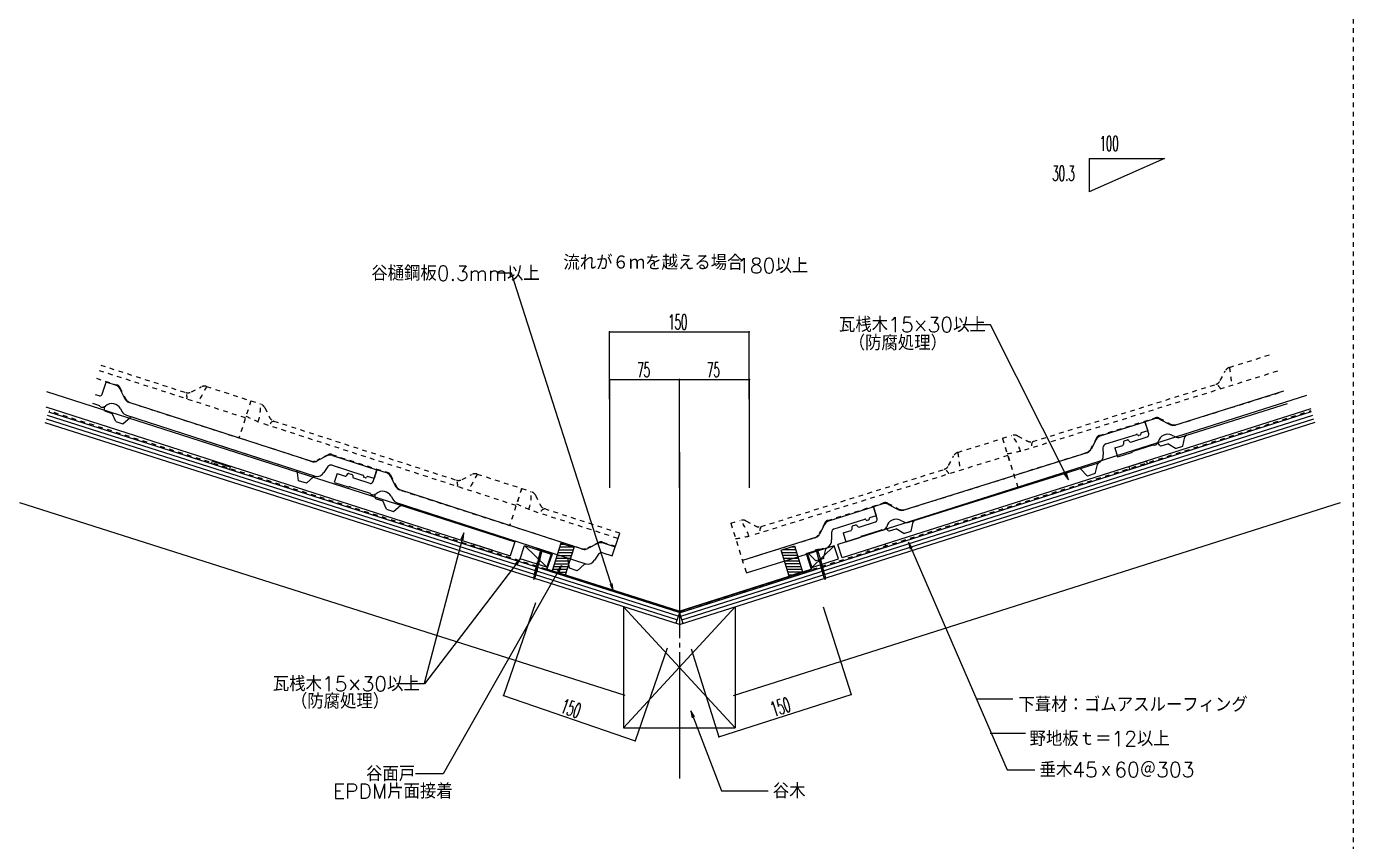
# Model space of a CAD drawing. Extents: x -1727 to 4652, y -2364 to 3340.
# Drawn here: x 1544 to 2970, y -914 to -38 of the extents above; entities that cross this region are included whole.
import ezdxf

# ---------------------------------------------------------------- set-up
doc = ezdxf.new("R2010")
doc.units = 0
doc.header["$LTSCALE"] = 5
doc.linetypes.add('DASHDOT', pattern=[43, 40, -1, 1, -1])
doc.linetypes.add('DOT', pattern=[2, 1, -1])
for name, color, linetype in [('0-1', 7, 'CONTINUOUS'), ('0-2', 7, 'CONTINUOUS'), ('0-3', 7, 'CONTINUOUS'), ('0-4', 7, 'CONTINUOUS'), ('0-A', 7, 'CONTINUOUS')]:
    doc.layers.add(name, color=color, linetype=linetype)
doc.styles.get("Standard").update_dxf_attribs({"font": 'txt.shx', "bigfont": 'extfont.shx'})

# ---------------------------------------------------------------- blocks, each defined once
blk = doc.blocks.new('H3')
at = {"layer": '0-1', "color": 7, "linetype": 'CONTINUOUS'}
for p, q in [((2365.3588, -596.8763), (2369.5599, -596.8763)), ((2355.7075, -602.8763), (2371.3888, -602.8763)), ((2356.1017, -599.8763), (2370.4744, -599.8763)), ((2356.6219, -605.8763), (2372.3032, -605.8763)), ((2357.5363, -608.8763), (2373.2177, -608.8763)), ((2358.4508, -611.8763), (2374.1321, -611.8763)), ((2359.3652, -614.8763), (2375.0466, -614.8763)), ((2360.2796, -617.8763), (2375.961, -617.8763)), ((2361.1941, -620.8763), (2376.8754, -620.8763)), ((2362.1085, -623.8763), (2377.7899, -623.8763)), ((2363.023, -626.8763), (2367.9478, -626.8763))]:
    blk.add_line(p, q, dxfattribs=at)
blk = doc.blocks.new('H4')
at = {"layer": '0-1', "color": 7, "linetype": 'CONTINUOUS'}
for p, q in [((2116.5522, -597.0234), (2130.8252, -597.0234)), ((2117.4666, -594.0234), (2121.3939, -594.0234)), ((2111.98, -612.0234), (2127.6613, -612.0234)), ((2112.8944, -609.0234), (2128.5758, -609.0234)), ((2113.8089, -606.0234), (2129.4902, -606.0234)), ((2114.7233, -603.0234), (2130.4047, -603.0234)), ((2115.6377, -600.0234), (2131.3191, -600.0234)), ((2109.2367, -621.0234), (2124.918, -621.0234)), ((2110.1511, -618.0234), (2125.8325, -618.0234)), ((2111.0655, -615.0234), (2126.7469, -615.0234)), ((2113.247, -624.0234), (2124.0036, -624.0234))]:
    blk.add_line(p, q, dxfattribs=at)

msp = doc.modelspace()

# ---------------------------------------------------------------- linework, layer by layer
at = {"layer": '0-1', "color": 3, "linetype": 'CONTINUOUS'}
for p, q in [((1565.0838, -429.8448), (2068.3939, -591.4071)), ((2919.4909, -434.0499), (2415.8341, -594.3066)), ((1564.3507, -446.4174), (2063.4791, -606.6332)), ((2924.039, -448.3437), (2420.3828, -608.6003)), ((2068.4189, -591.3291), (2063.5041, -606.5555)), ((2420.3783, -608.5859), (2415.8295, -594.2923))]:
    msp.add_line(p, q, dxfattribs=at)
at = {"layer": '0-1', "color": 7, "linetype": 'DOT'}
for p, q in [((2245.1117, -666.3504), (1567.7861, -450.8406)), ((2245.7042, -666.4215), (2924.6747, -450.3475))]:
    msp.add_line(p, q, dxfattribs=at)
at = {"layer": '0-1', "color": 4, "linetype": 'DASHDOT'}
msp.add_line((2245.6094, -495.2126), (2245.6094, -845.7627), dxfattribs=at)
at = {"layer": '0-1', "color": 7, "linetype": 'CONTINUOUS'}
for p, q in [((2078.929, -595.4783), (2102.9675, -618.8695)), ((2411.78, -595.6228), (2387.7415, -619.014))]:
    msp.add_line(p, q, dxfattribs=at)
at = {"layer": '0-1', "color": 4, "linetype": 'CONTINUOUS'}
for p, q in [((2117.8137, -592.8846), (2108.7409, -622.6499)), ((2117.8137, -592.8846), (2132.1091, -597.4318)), ((2123.0891, -627.0234), (2132.1091, -597.4318)), ((2354.9107, -600.2623), (2369.1822, -595.6372)), ((2369.1822, -595.6372), (2377.7899, -623.8763)), ((2092.8922, -613.303), (2092.9352, -613.1416)), ((2094.5712, -613.7499), (2092.8922, -613.303)), ((2092.8922, -613.303), (2092.9571, -613.8389)), ((2092.9352, -613.1416), (2094.6142, -613.5885)), ((2093.0641, -612.6572), (2093.1071, -612.4958)), ((2094.7431, -613.1042), (2093.0641, -612.6572)), ((2093.0641, -612.6572), (2093.129, -613.1931)), ((2093.1071, -612.4958), (2094.7861, -612.9427)), ((2093.236, -612.0115), (2093.279, -611.85)), ((2094.915, -612.4584), (2093.236, -612.0115)), ((2093.236, -612.0115), (2093.3008, -612.5474)), ((2093.279, -611.85), (2094.958, -612.297)), ((2093.4079, -611.3657), (2095.0869, -611.8126)), ((2093.4079, -611.3657), (2093.4727, -611.9016)), ((2093.5369, -610.8814), (2093.5798, -610.7199)), ((2095.2158, -611.3283), (2093.5369, -610.8814)), ((2093.5369, -610.8814), (2093.6017, -611.4173)), ((2093.5798, -610.7199), (2095.2588, -611.1669)), ((2093.7087, -610.2356), (2093.7517, -610.0742)), ((2095.3877, -610.6825), (2093.7087, -610.2356)), ((2093.7087, -610.2356), (2093.7736, -610.7715)), ((2093.8809, -610.1086), (2096.4779, -600.352)), ((2094.4205, -613.5369), (2094.7431, -613.1042)), ((2094.5924, -612.8911), (2094.915, -612.4584)), ((2094.7861, -612.9427), (2094.7431, -613.1042)), ((2094.7643, -612.2454), (2095.0869, -611.8126)), ((2094.8932, -611.7611), (2095.2158, -611.3283)), ((2094.958, -612.297), (2094.915, -612.4584)), ((2095.0651, -611.1153), (2095.3877, -610.6825)), ((2095.1216, -599.7203), (2095.2247, -599.3328)), ((2099.5124, -600.889), (2095.1216, -599.7203)), ((2095.2588, -611.1669), (2095.2158, -611.3283)), ((2095.2247, -599.3328), (2099.6155, -600.5016)), ((2095.4307, -610.5211), (2095.3877, -610.6825)), ((2095.4307, -610.5211), (2098.0278, -600.7646)), ((2096.4779, -600.352), (2096.0898, -599.978)), ((2096.4779, -600.352), (2098.0278, -600.7646)), ((2098.0278, -600.7646), (2098.5505, -600.633)), ((2099.6155, -600.5016), (2099.5124, -600.889)), ((2363.4416, -628.2498), (2354.9107, -600.2623)), ((2395.6113, -599.3328), (2391.2205, -600.5016)), ((2391.2205, -600.5016), (2391.3237, -600.889)), ((2391.3237, -600.889), (2395.7144, -599.7203)), ((2392.8082, -600.7646), (2392.2855, -600.633)), ((2394.3581, -600.352), (2392.8082, -600.7646)), ((2395.4053, -610.5211), (2392.8082, -600.7646)), ((2394.3581, -600.352), (2394.7462, -599.978)), ((2396.9551, -610.1086), (2394.3581, -600.352)), ((2395.4053, -610.5211), (2395.4483, -610.6825)), ((2395.4483, -610.6825), (2397.1273, -610.2356)), ((2395.7709, -611.1153), (2395.4483, -610.6825)), ((2397.2562, -610.7199), (2395.5772, -611.1669)), ((2395.5772, -611.1669), (2395.6202, -611.3283)), ((2395.7144, -599.7203), (2395.6113, -599.3328)), ((2395.6202, -611.3283), (2397.2992, -610.8814)), ((2395.9428, -611.7611), (2395.6202, -611.3283)), ((2397.4281, -611.3657), (2395.7491, -611.8126)), ((2396.0717, -612.2454), (2395.7491, -611.8126)), ((2397.557, -611.85), (2395.878, -612.297)), ((2395.878, -612.297), (2395.921, -612.4584)), ((2395.921, -612.4584), (2397.6, -612.0115)), ((2396.2436, -612.8911), (2395.921, -612.4584)), ((2397.7289, -612.4958), (2396.0499, -612.9427)), ((2396.0499, -612.9427), (2396.0929, -613.1042)), ((2396.0929, -613.1042), (2397.7719, -612.6572)), ((2396.4155, -613.5369), (2396.0929, -613.1042)), ((2397.9008, -613.1416), (2396.2218, -613.5885)), ((2396.2648, -613.7499), (2397.9438, -613.303)), ((2397.1273, -610.2356), (2397.0625, -610.7715)), ((2397.1273, -610.2356), (2397.0843, -610.0742)), ((2397.2992, -610.8814), (2397.2344, -611.4173)), ((2397.2992, -610.8814), (2397.2562, -610.7199)), ((2397.4281, -611.3657), (2397.3633, -611.9016)), ((2397.6, -612.0115), (2397.5352, -612.5474)), ((2397.6, -612.0115), (2397.557, -611.85)), ((2397.7719, -612.6572), (2397.7071, -613.1931)), ((2397.7719, -612.6572), (2397.7289, -612.4958)), ((2397.9438, -613.303), (2397.879, -613.8389)), ((2397.9438, -613.303), (2397.9008, -613.1416)), ((2089.1213, -627.3398), (2088.784, -628.6066)), ((2089.1213, -627.3398), (2090.8648, -627.8039)), ((2089.2825, -626.864), (2089.3254, -626.7026)), ((2090.9614, -627.311), (2089.2825, -626.864)), ((2089.2825, -626.864), (2089.3473, -627.3999)), ((2089.3254, -626.7026), (2091.0044, -627.1495)), ((2089.4544, -626.2183), (2089.4973, -626.0568)), ((2091.1333, -626.6652), (2089.4544, -626.2183)), ((2089.4544, -626.2183), (2089.5192, -626.7542)), ((2089.4973, -626.0568), (2091.1763, -626.5037)), ((2089.6263, -625.5725), (2089.6692, -625.4111)), ((2091.3052, -626.0194), (2089.6263, -625.5725)), ((2089.6263, -625.5725), (2089.6911, -626.1084)), ((2089.6692, -625.4111), (2091.3482, -625.858)), ((2089.7981, -624.9267), (2089.8411, -624.7653)), ((2091.4771, -625.3737), (2089.7981, -624.9267)), ((2089.7981, -624.9267), (2089.863, -625.4626)), ((2089.8411, -624.7653), (2091.5201, -625.2122)), ((2089.97, -624.281), (2090.013, -624.1195)), ((2091.649, -624.7279), (2089.97, -624.281)), ((2089.97, -624.281), (2090.0348, -624.8169)), ((2090.013, -624.1195), (2091.692, -624.5665)), ((2090.1419, -623.6352), (2090.1849, -623.4738)), ((2091.8209, -624.0821), (2090.1419, -623.6352)), ((2090.1419, -623.6352), (2090.2067, -624.1711)), ((2090.1849, -623.4738), (2091.8639, -623.9207)), ((2090.3138, -622.9894), (2090.3568, -622.828)), ((2090.3138, -622.9894), (2090.3786, -623.5253)), ((2091.9928, -623.4364), (2090.3138, -622.9894)), ((2090.3568, -622.828), (2092.0358, -623.2749)), ((2090.4857, -622.3437), (2090.5287, -622.1822)), ((2090.4857, -622.3437), (2090.5505, -622.8796)), ((2092.1647, -622.7906), (2090.4857, -622.3437)), ((2090.5287, -622.1822), (2092.2077, -622.6292)), ((2090.6388, -627.7437), (2090.9614, -627.311)), ((2090.6576, -621.6979), (2090.7006, -621.5365)), ((2090.6576, -621.6979), (2090.7224, -622.2338)), ((2092.3366, -622.1448), (2090.6576, -621.6979)), ((2090.7006, -621.5365), (2092.3796, -621.9834)), ((2090.8107, -627.0979), (2091.1333, -626.6652)), ((2090.8295, -621.0522), (2090.8725, -620.8907)), ((2092.5085, -621.4991), (2090.8295, -621.0522)), ((2090.8295, -621.0522), (2090.8943, -621.588)), ((2090.8725, -620.8907), (2092.5515, -621.3376)), ((2091.0044, -627.1495), (2090.9614, -627.311)), ((2090.9826, -626.4522), (2091.3052, -626.0194)), ((2091.0014, -620.4064), (2091.0444, -620.245)), ((2092.6804, -620.8533), (2091.0014, -620.4064)), ((2091.0014, -620.4064), (2091.0662, -620.9423)), ((2091.0444, -620.245), (2092.7234, -620.6919)), ((2091.1763, -626.5037), (2091.1333, -626.6652)), ((2091.1545, -625.8064), (2091.4771, -625.3737)), ((2091.1733, -619.7606), (2091.2163, -619.5992)), ((2092.8523, -620.2076), (2091.1733, -619.7606)), ((2091.1733, -619.7606), (2091.2381, -620.2965)), ((2091.2163, -619.5992), (2092.8953, -620.0461)), ((2091.3482, -625.858), (2091.3052, -626.0194)), ((2091.3264, -625.1607), (2091.649, -624.7279)), ((2091.3452, -619.1149), (2091.3882, -618.9534)), ((2093.0242, -619.5618), (2091.3452, -619.1149)), ((2091.3452, -619.1149), (2091.41, -619.6508)), ((2091.3882, -618.9534), (2093.0672, -619.4003)), ((2091.5201, -625.2122), (2091.4771, -625.3737)), ((2091.4983, -624.5149), (2091.8209, -624.0821)), ((2091.5171, -618.4691), (2091.5601, -618.3077)), ((2093.1961, -618.916), (2091.5171, -618.4691)), ((2091.5171, -618.4691), (2091.5819, -619.005)), ((2091.5601, -618.3077), (2093.2391, -618.7546)), ((2091.692, -624.5665), (2091.649, -624.7279)), ((2091.6702, -623.8691), (2091.9928, -623.4364)), ((2091.689, -617.8233), (2091.732, -617.6619)), ((2093.368, -618.2703), (2091.689, -617.8233)), ((2091.689, -617.8233), (2091.7538, -618.3592)), ((2091.732, -617.6619), (2093.4109, -618.1088)), ((2091.8639, -623.9207), (2091.8209, -624.0821)), ((2091.8421, -623.2234), (2092.1647, -622.7906)), ((2091.8609, -617.1776), (2091.9039, -617.0161)), ((2091.8609, -617.1776), (2091.9257, -617.7135)), ((2093.5399, -617.6245), (2091.8609, -617.1776)), ((2091.9039, -617.0161), (2093.5828, -617.4631)), ((2092.0358, -623.2749), (2091.9928, -623.4364)), ((2092.014, -622.5776), (2092.3366, -622.1448)), ((2092.0328, -616.5318), (2092.0757, -616.3704)), ((2093.7118, -616.9787), (2092.0328, -616.5318)), ((2092.0328, -616.5318), (2092.0976, -617.0677)), ((2092.0757, -616.3704), (2093.7547, -616.8173)), ((2092.2077, -622.6292), (2092.1647, -622.7906)), ((2092.1858, -621.9318), (2092.5085, -621.4991)), ((2092.2047, -615.886), (2092.2476, -615.7246)), ((2092.2047, -615.886), (2092.2695, -616.4219)), ((2093.8837, -616.333), (2092.2047, -615.886)), ((2092.2476, -615.7246), (2093.9266, -616.1715)), ((2092.3796, -621.9834), (2092.3366, -622.1448)), ((2092.3577, -621.2861), (2092.6804, -620.8533)), ((2092.3766, -615.2403), (2092.4195, -615.0788)), ((2094.0555, -615.6872), (2092.3766, -615.2403)), ((2092.3766, -615.2403), (2092.4414, -615.7762)), ((2092.4195, -615.0788), (2094.0985, -615.5258)), ((2092.5515, -621.3376), (2092.5085, -621.4991)), ((2092.5296, -620.6403), (2092.8523, -620.2076)), ((2092.5485, -614.5945), (2092.5914, -614.4331)), ((2094.2274, -615.0414), (2092.5485, -614.5945)), ((2092.5485, -614.5945), (2092.6133, -615.1304)), ((2092.5914, -614.4331), (2094.2704, -614.88)), ((2092.7234, -620.6919), (2092.6804, -620.8533)), ((2092.7015, -619.9945), (2093.0242, -619.5618)), ((2092.7204, -613.9488), (2092.7633, -613.7873)), ((2094.3993, -614.3957), (2092.7204, -613.9488)), ((2092.7204, -613.9488), (2092.7852, -614.4846)), ((2092.7633, -613.7873), (2094.4423, -614.2342)), ((2092.8953, -620.0461), (2092.8523, -620.2076)), ((2092.8734, -619.3488), (2093.1961, -618.916)), ((2093.0672, -619.4003), (2093.0242, -619.5618)), ((2093.0453, -618.703), (2093.368, -618.2703)), ((2093.2391, -618.7546), (2093.1961, -618.916)), ((2093.2172, -618.0573), (2093.5399, -617.6245)), ((2093.4109, -618.1088), (2093.368, -618.2703)), ((2093.3891, -617.4115), (2093.7118, -616.9787)), ((2093.5828, -617.4631), (2093.5399, -617.6245)), ((2093.561, -616.7657), (2093.8837, -616.333)), ((2093.7547, -616.8173), (2093.7118, -616.9787)), ((2093.7329, -616.12), (2094.0555, -615.6872)), ((2093.9266, -616.1715), (2093.8837, -616.333)), ((2093.9048, -615.4742), (2094.2274, -615.0414)), ((2094.0985, -615.5258), (2094.0555, -615.6872)), ((2094.0767, -614.8284), (2094.3993, -614.3957)), ((2094.2704, -614.88), (2094.2274, -615.0414)), ((2094.2486, -614.1827), (2094.5712, -613.7499)), ((2094.4423, -614.2342), (2094.3993, -614.3957)), ((2094.6142, -613.5885), (2094.5712, -613.7499)), ((2108.7409, -622.6499), (2123.0891, -627.0234)), ((2377.7899, -623.8763), (2363.4416, -628.2498)), ((2396.2218, -613.5885), (2396.2648, -613.7499)), ((2396.5874, -614.1827), (2396.2648, -613.7499)), ((2398.0727, -613.7873), (2396.3937, -614.2342)), ((2396.3937, -614.2342), (2396.4367, -614.3957)), ((2396.4367, -614.3957), (2398.1157, -613.9488)), ((2396.7593, -614.8284), (2396.4367, -614.3957)), ((2398.2446, -614.4331), (2396.5656, -614.88)), ((2396.5656, -614.88), (2396.6086, -615.0414)), ((2396.6086, -615.0414), (2398.2876, -614.5945)), ((2396.9312, -615.4742), (2396.6086, -615.0414)), ((2398.4165, -615.0788), (2396.7375, -615.5258)), ((2396.7375, -615.5258), (2396.7805, -615.6872)), ((2396.7805, -615.6872), (2398.4594, -615.2403)), ((2397.1031, -616.12), (2396.7805, -615.6872)), ((2398.5884, -615.7246), (2396.9094, -616.1715)), ((2396.9094, -616.1715), (2396.9524, -616.333)), ((2396.9524, -616.333), (2398.6313, -615.886)), ((2397.275, -616.7657), (2396.9524, -616.333)), ((2398.7603, -616.3704), (2397.0813, -616.8173)), ((2397.0813, -616.8173), (2397.1243, -616.9787)), ((2397.1243, -616.9787), (2398.8032, -616.5318)), ((2397.4469, -617.4115), (2397.1243, -616.9787)), ((2398.9322, -617.0161), (2397.2532, -617.4631)), ((2397.2532, -617.4631), (2397.2961, -617.6245)), ((2397.2961, -617.6245), (2398.9751, -617.1776)), ((2397.6188, -618.0573), (2397.2961, -617.6245)), ((2399.1041, -617.6619), (2397.4251, -618.1088)), ((2397.4251, -618.1088), (2397.468, -618.2703)), ((2397.468, -618.2703), (2399.147, -617.8233)), ((2397.7907, -618.703), (2397.468, -618.2703)), ((2399.2759, -618.3077), (2397.597, -618.7546)), ((2397.597, -618.7546), (2397.6399, -618.916)), ((2397.6399, -618.916), (2399.3189, -618.4691)), ((2397.9626, -619.3488), (2397.6399, -618.916)), ((2399.4478, -618.9534), (2397.7689, -619.4003)), ((2397.7689, -619.4003), (2397.8118, -619.5618)), ((2397.8118, -619.5618), (2399.4908, -619.1149)), ((2398.1345, -619.9945), (2397.8118, -619.5618)), ((2399.6197, -619.5992), (2397.9408, -620.0461)), ((2397.9408, -620.0461), (2397.9837, -620.2076)), ((2397.9837, -620.2076), (2399.6627, -619.7606)), ((2398.3064, -620.6403), (2397.9837, -620.2076)), ((2398.1157, -613.9488), (2398.0508, -614.4846)), ((2398.1157, -613.9488), (2398.0727, -613.7873)), ((2399.7916, -620.245), (2398.1126, -620.6919)), ((2398.1126, -620.6919), (2398.1556, -620.8533)), ((2398.1556, -620.8533), (2399.8346, -620.4064)), ((2398.4783, -621.2861), (2398.1556, -620.8533)), ((2398.2876, -614.5945), (2398.2227, -615.1304)), ((2398.2876, -614.5945), (2398.2446, -614.4331)), ((2399.9635, -620.8907), (2398.2845, -621.3376)), ((2398.2845, -621.3376), (2398.3275, -621.4991)), ((2398.3275, -621.4991), (2400.0065, -621.0522)), ((2398.6502, -621.9318), (2398.3275, -621.4991)), ((2398.4594, -615.2403), (2398.3946, -615.7762)), ((2398.4594, -615.2403), (2398.4165, -615.0788)), ((2400.1354, -621.5365), (2398.4564, -621.9834)), ((2398.4564, -621.9834), (2398.4994, -622.1448)), ((2398.4994, -622.1448), (2400.1784, -621.6979)), ((2398.8221, -622.5776), (2398.4994, -622.1448)), ((2398.6313, -615.886), (2398.5665, -616.4219)), ((2398.6313, -615.886), (2398.5884, -615.7246)), ((2400.3073, -622.1822), (2398.6283, -622.6292)), ((2398.6283, -622.6292), (2398.6713, -622.7906)), ((2398.6713, -622.7906), (2400.3503, -622.3437)), ((2398.994, -623.2234), (2398.6713, -622.7906)), ((2398.8032, -616.5318), (2398.7384, -617.0677)), ((2398.8032, -616.5318), (2398.7603, -616.3704)), ((2400.4792, -622.828), (2398.8002, -623.2749)), ((2398.8002, -623.2749), (2398.8432, -623.4364)), ((2398.8432, -623.4364), (2400.5222, -622.9894)), ((2399.1658, -623.8691), (2398.8432, -623.4364)), ((2398.9751, -617.1776), (2398.9103, -617.7135)), ((2398.9751, -617.1776), (2398.9322, -617.0161)), ((2400.6511, -623.4738), (2398.9721, -623.9207)), ((2398.9721, -623.9207), (2399.0151, -624.0821)), ((2399.0151, -624.0821), (2400.6941, -623.6352)), ((2399.3377, -624.5149), (2399.0151, -624.0821)), ((2399.147, -617.8233), (2399.0822, -618.3592)), ((2399.147, -617.8233), (2399.1041, -617.6619)), ((2400.823, -624.1195), (2399.144, -624.5665)), ((2399.144, -624.5665), (2399.187, -624.7279)), ((2399.187, -624.7279), (2400.866, -624.281)), ((2399.5096, -625.1607), (2399.187, -624.7279)), ((2399.3189, -618.4691), (2399.2541, -619.005)), ((2399.3189, -618.4691), (2399.2759, -618.3077)), ((2400.9949, -624.7653), (2399.3159, -625.2122)), ((2399.3159, -625.2122), (2399.3589, -625.3737)), ((2399.3589, -625.3737), (2401.0379, -624.9267)), ((2399.6815, -625.8064), (2399.3589, -625.3737)), ((2399.4908, -619.1149), (2399.426, -619.6508)), ((2399.4908, -619.1149), (2399.4478, -618.9534)), ((2401.1668, -625.4111), (2399.4878, -625.858)), ((2399.4878, -625.858), (2399.5308, -626.0194)), ((2399.5308, -626.0194), (2401.2098, -625.5725)), ((2399.8534, -626.4522), (2399.5308, -626.0194)), ((2399.6627, -619.7606), (2399.5979, -620.2965)), ((2399.6627, -619.7606), (2399.6197, -619.5992)), ((2401.3387, -626.0568), (2399.6597, -626.5037)), ((2399.6597, -626.5037), (2399.7027, -626.6652)), ((2399.7027, -626.6652), (2401.3817, -626.2183)), ((2400.0253, -627.0979), (2399.7027, -626.6652)), ((2399.8346, -620.4064), (2399.7698, -620.9423)), ((2399.8346, -620.4064), (2399.7916, -620.245)), ((2401.5106, -626.7026), (2399.8316, -627.1495)), ((2399.8316, -627.1495), (2399.8746, -627.311)), ((2399.8746, -627.311), (2401.5536, -626.864)), ((2400.1972, -627.7437), (2399.8746, -627.311)), ((2400.0065, -621.0522), (2399.9417, -621.588)), ((2400.0065, -621.0522), (2399.9635, -620.8907)), ((2401.7148, -627.3398), (2399.9712, -627.8039)), ((2400.1784, -621.6979), (2400.1136, -622.2338)), ((2400.1784, -621.6979), (2400.1354, -621.5365)), ((2400.3503, -622.3437), (2400.2855, -622.8796)), ((2400.3503, -622.3437), (2400.3073, -622.1822)), ((2400.5222, -622.9894), (2400.4574, -623.5253)), ((2400.5222, -622.9894), (2400.4792, -622.828)), ((2400.6941, -623.6352), (2400.6293, -624.1711)), ((2400.6941, -623.6352), (2400.6511, -623.4738)), ((2400.866, -624.281), (2400.8012, -624.8169)), ((2400.866, -624.281), (2400.823, -624.1195)), ((2401.0379, -624.9267), (2400.9731, -625.4626)), ((2401.0379, -624.9267), (2400.9949, -624.7653)), ((2401.2098, -625.5725), (2401.145, -626.1084)), ((2401.2098, -625.5725), (2401.1668, -625.4111)), ((2401.3817, -626.2183), (2401.3168, -626.7542)), ((2401.3817, -626.2183), (2401.3387, -626.0568)), ((2401.5536, -626.864), (2401.4887, -627.3999)), ((2401.5536, -626.864), (2401.5106, -626.7026)), ((2401.7148, -627.3398), (2402.052, -628.6066)), ((2088.784, -628.6066), (2088.7898, -632.0922)), ((2090.5276, -629.0707), (2088.7898, -632.0922)), ((2088.7898, -632.0922), (2089.494, -629.4466)), ((2090.8648, -627.8039), (2090.5276, -629.0707)), ((2399.9712, -627.8039), (2400.3084, -629.0707)), ((2400.3084, -629.0707), (2402.0462, -632.0922)), ((2402.0462, -632.0922), (2401.342, -629.4466)), ((2402.052, -628.6066), (2402.0462, -632.0922))]:
    msp.add_line(p, q, dxfattribs=at)
at = {"layer": '0-1', "color": 6, "linetype": 'CONTINUOUS'}
for p, q in [((2381.829, -604.2008), (2400.3878, -598.1133)), ((2382.2051, -604.3932), (2400.4813, -598.3984)), ((2400.3878, -598.1133), (2400.4813, -598.3984)), ((2091.7908, -599.4407), (2091.7021, -599.7273)), ((2108.3124, -604.8685), (2091.7021, -599.7273)), ((2108.697, -604.6735), (2091.7908, -599.4407)), ((2108.3124, -604.8685), (2102.6713, -621.2238)), ((2108.697, -604.6735), (2103.0552, -621.0307)), ((2381.829, -604.2008), (2387.1809, -621.0189)), ((2382.2051, -604.3932), (2387.5579, -621.2141)), ((2245.1117, -666.3504), (2102.6713, -621.2238)), ((2245.1117, -666.0357), (2103.0552, -621.0307)), ((2245.1117, -666.0357), (2387.1809, -621.0189)), ((2245.1117, -666.3504), (2387.5579, -621.2141))]:
    msp.add_line(p, q, dxfattribs=at)
at = {"layer": '0-1', "color": 7, "linetype": 'CONTINUOUS'}
for points in [[(1761.6234, -513.5477), (1742.5603, -507.498), (1743.4678, -504.6385), (1762.5309, -510.6882), (1761.6234, -513.5477)], [(2729.5954, -513.5477), (2748.6585, -507.498), (2747.7511, -504.6385), (2728.688, -510.6882), (2729.5954, -513.5477)], [(2042.7788, -602.772), (2023.7157, -596.7224), (2024.6231, -593.8629), (2043.6862, -599.9125), (2042.7788, -602.772)], [(2448.4401, -602.772), (2467.5032, -596.7224), (2466.5958, -593.8629), (2447.5327, -599.9125), (2448.4401, -602.772)]]:
    msp.add_lwpolyline(points, close=True, dxfattribs=at)
at = {"layer": '0-1', "color": 3, "linetype": 'CONTINUOUS'}
for points in [[(2102.9675, -618.8695), (2074.3802, -609.7719), (2078.929, -595.4783), (2107.5163, -604.5758), (2102.9675, -618.8695)], [(2387.7415, -619.014), (2416.3288, -609.9164), (2411.78, -595.6228), (2383.1927, -604.7204), (2387.7415, -619.014)]]:
    msp.add_lwpolyline(points, close=True, dxfattribs=at)
at = {"layer": '0-1', "color": 4, "linetype": 'CONTINUOUS'}
for centre, radius, start, end in [((2088.0923, -629.9111), 1.4766, 18.3345, 62.0663), ((2090.4991, -630.6011), 1.5307, 88.9325, 131.0434), ((2400.3369, -630.6011), 1.5307, 48.9566, 91.0675), ((2402.7437, -629.9111), 1.4766, 117.9337, 161.6655)]:
    msp.add_arc(centre, radius, start, end, dxfattribs=at)
at = {"layer": '0-2', "color": 2, "linetype": 'DOT'}
for p, q in [((2836.7133, -403.9408), (2882.4773, -389.6415)), ((1778.9857, -458.3305), (1621.3836, -407.3317)), ((1623.2897, -401.4412), (1714.4708, -430.9466)), ((2888.2303, -408.0537), (2615.3851, -493.3062)), ((2826.7871, -418.1853), (2832.2397, -407.6598)), ((1618.6689, -415.7207), (1640.5179, -422.7909)), ((1643.9326, -425.452), (1650.475, -438.254)), ((1720.768, -430.3958), (1731.2988, -424.9532)), ((1737.0987, -424.5014), (1784.845, -439.9517)), ((2625.1731, -483.7615), (2821.9647, -422.2724)), ((1655.611, -442.1195), (1771.9604, -479.7692)), ((1784.8438, -439.9556), (1771.9604, -479.7692)), ((1784.8438, -439.9556), (1771.9604, -479.7692)), ((1784.8438, -439.9556), (1794.9435, -443.2238)), ((2780.3706, -465.3912), (2894.9586, -429.5873)), ((1799.5837, -447.1912), (1804.3798, -456.6568)), ((2069.9426, -552.4818), (1795.7646, -463.76)), ((1809.2678, -461.6222), (2005.4277, -525.098)), ((2696.8458, -477.091), (2756.8855, -458.3311)), ((2761.21, -458.531), (2773.9452, -465.2024)), ((1849.0159, -504.7038), (1771.9604, -479.7692)), ((2544.6969, -495.3263), (2592.597, -480.3595)), ((2592.5982, -480.3635), (2605.0784, -520.3053)), ((2592.7206, -480.1825), (2602.8528, -477.0166)), ((2592.7206, -480.1825), (2609.4431, -533.702)), ((2608.9322, -477.575), (2618.3148, -482.5316)), ((2693.8757, -479.5701), (2687.584, -491.5804)), ((1867.7714, -497.8844), (1855.6981, -504.0544)), ((1871.6279, -497.5763), (1931.4748, -516.9423)), ((2598.4298, -498.7468), (2323.3688, -584.6917)), ((2534.7707, -509.5708), (2540.2233, -499.0452)), ((2682.5044, -495.9702), (2605.2007, -520.1243)), ((1934.8895, -519.6033), (1941.4319, -532.4053)), ((2011.7249, -524.5471), (2022.2557, -519.1045)), ((2028.0556, -518.6527), (2075.8019, -534.103)), ((2333.1567, -575.1469), (2529.9484, -513.6579)), ((2488.3542, -556.7766), (2605.0784, -520.3053)), ((1946.5679, -536.2708), (2062.9173, -573.9206)), ((2075.8007, -534.107), (2062.9173, -573.9206)), ((2075.8567, -534.1472), (2062.9734, -573.9608)), ((2075.8567, -534.1472), (2085.9565, -537.4154)), ((2090.5966, -541.3828), (2095.3927, -550.8484)), ((2100.2808, -555.8138), (2181.2, -581.9986)), ((2404.8294, -568.4764), (2464.8691, -549.7165)), ((2469.1936, -549.9164), (2481.9289, -556.5879)), ((2179.2939, -587.8892), (2086.7776, -557.9516)), ((2300.7042, -571.568), (2310.8364, -568.4021)), ((2316.9159, -568.9604), (2326.2985, -573.917)), ((2140.0289, -598.8953), (2062.9734, -573.9608)), ((2300.7042, -571.568), (2317.4268, -625.0875)), ((2401.8593, -570.9556), (2395.5676, -582.9659)), ((2158.7843, -592.076), (2146.711, -598.246)), ((2162.6408, -591.7679), (2176.5793, -596.2782)), ((2390.488, -587.3557), (2313.1843, -611.5098))]:
    msp.add_line(p, q, dxfattribs=at)
at = {"layer": '0-2', "color": 2, "linetype": 'CONTINUOUS'}
for p, q in [((1625.045, -432.6097), (1629.1589, -419.8965)), ((1640.4382, -423.5464), (1629.1589, -419.8965)), ((1643.6036, -426.3905), (1649.7281, -438.3059)), ((1617.4781, -433.0024), (1622.6211, -434.6667)), ((1850.2878, -505.1087), (1653.9123, -441.5632)), ((2894.9567, -429.5813), (2778.6627, -465.9183)), ((1614.392, -442.5395), (1622.0586, -445.0204)), ((1627.5164, -449.9921), (1627.4887, -445.5537)), ((1628.4301, -451.1056), (1635.4879, -453.3895)), ((1639.5069, -462.2286), (1635.4879, -453.3895)), ((1644.5357, -448.1426), (1646.215, -451.3129)), ((1650.8953, -455.3005), (1853.9129, -520.9953)), ((2784.1346, -478.8748), (2899.1317, -442.9431)), ((1639.5069, -462.2286), (1647.0781, -464.6786)), ((1647.0781, -464.6786), (1654.8718, -457.7074)), ((1850.2878, -505.1087), (1737.1438, -468.4962)), ((2697.838, -477.6212), (2745.7957, -462.6364)), ((2745.8878, -462.7109), (2748.8437, -472.171)), ((2757.2568, -458.9939), (2745.9412, -462.5295)), ((2749.9263, -475.2836), (2745.9412, -462.5295)), ((2761.4835, -459.4872), (2773.3656, -465.6762)), ((1732.8339, -481.8151), (1853.9129, -520.9953)), ((2693.4661, -481.5356), (2688.0786, -491.9071)), ((2703.8504, -486.2476), (2736.8437, -475.9386)), ((2722.7238, -484.1388), (2722.7931, -486.6596)), ((2723.567, -483.0536), (2727.0116, -481.9773)), ((2728.3078, -482.3941), (2729.0916, -483.5854)), ((2730.5294, -484.1765), (2749.1358, -478.3629)), ((2737.7479, -476.1902), (2738.1466, -476.7833)), ((2740.7008, -476.7847), (2739.336, -477.2111)), ((2741.3683, -475.1269), (2741.3847, -475.7716)), ((2748.8437, -472.171), (2741.661, -474.4152)), ((2761.9841, -488.0456), (2759.3978, -484.4385)), ((2774.8088, -476.7051), (2778.0108, -478.3231)), ((2786.4356, -488.7352), (2788.771, -478.5427)), ((1866.5061, -499.1753), (1856.1175, -504.5297)), ((1866.5061, -499.1753), (1856.1175, -504.5297)), ((1872.3359, -498.5052), (1920.1397, -513.9741)), ((1872.3359, -498.5052), (1885.3613, -502.7201)), ((2683.6542, -495.7471), (2486.6463, -557.3037)), ((2700.7337, -490.3014), (2700.9782, -497.948)), ((2713.4592, -490.5114), (2722.054, -487.8258)), ((2713.4592, -490.5114), (2716.4072, -499.9464)), ((2716.5991, -499.9768), (2731.5323, -495.3108)), ((2733.1724, -493.8527), (2754.657, -487.1396)), ((2763.3732, -488.4268), (2770.4536, -486.2144)), ((2778.84, -491.1085), (2770.4536, -486.2144)), ((2778.84, -491.1085), (2786.4356, -488.7352)), ((1867.3754, -510.5287), (1863.1582, -516.912)), ((1867.3754, -510.5287), (1863.1582, -516.912)), ((1872.2612, -509.0199), (1905.1485, -519.662)), ((1872.2612, -509.0199), (1882.2742, -512.26)), ((2492.1183, -570.2603), (2695.7898, -506.6216)), ((2684.0205, -520.7897), (2676.1212, -512.6837)), ((2692.4234, -518.2499), (2694.6829, -508.1771)), ((1836.1218, -525.7629), (1834.3557, -514.5831)), ((1836.1218, -525.7629), (1834.3557, -514.5831)), ((1844.5183, -528.4799), (1836.1218, -525.7629)), ((1844.5183, -528.4799), (1836.1218, -525.7629)), ((1844.4481, -528.5432), (1852.1108, -521.6258)), ((1844.4481, -528.5432), (1852.1108, -521.6258)), ((1877.4938, -518.1678), (1874.4505, -527.5725)), ((1874.5895, -527.7082), (1889.4748, -532.525)), ((1877.4938, -518.1678), (1886.061, -520.9402)), ((1888.7374, -518.3172), (1887.3379, -520.415)), ((1890.0526, -517.9184), (1893.4862, -519.0295)), ((1894.3035, -520.1184), (1894.2552, -521.5436)), ((1895.0875, -522.8567), (1913.6341, -528.8582)), ((1905.7413, -520.3896), (1905.7242, -521.1041)), ((1907.8083, -522.5805), (1906.448, -522.1403)), ((1909.3108, -521.6128), (1908.9518, -522.1485)), ((1917.1205, -523.5178), (1909.9609, -521.201)), ((1916.058, -526.8012), (1920.1719, -514.0881)), ((1920.1719, -514.0881), (1917.1205, -523.5178)), ((1931.4511, -517.738), (1920.1719, -514.0881)), ((1934.6165, -520.5821), (1940.7411, -532.4975)), ((2692.4441, -518.1577), (2684.0205, -520.7897)), ((1891.6558, -532.282), (1913.0715, -539.212)), ((1918.5294, -544.1837), (1918.5017, -539.7453)), ((2141.3007, -599.3003), (1944.9253, -535.7548)), ((1919.4431, -545.2972), (1926.5008, -547.581)), ((1930.5198, -556.4202), (1926.5008, -547.581)), ((1935.5487, -542.3341), (1937.2279, -545.5045)), ((1938.091, -558.8702), (1945.8848, -551.899)), ((1941.9082, -549.492), (2144.9258, -615.1869)), ((2405.8818, -568.8673), (2453.8396, -553.8826)), ((2465.2404, -550.3793), (2453.9248, -553.915)), ((2457.9099, -566.6691), (2453.9248, -553.915)), ((2453.9317, -553.957), (2456.8876, -563.4171)), ((2469.4672, -550.8726), (2481.3492, -557.0616)), ((1930.5198, -556.4202), (1938.091, -558.8702)), ((2411.8943, -577.4938), (2444.8876, -567.1848)), ((2438.5131, -575.562), (2457.1194, -569.7483)), ((2445.7918, -567.4364), (2446.1905, -568.0295)), ((2448.7446, -568.0309), (2447.3799, -568.4573)), ((2449.4122, -566.373), (2449.4285, -567.0177)), ((2456.8876, -563.4171), (2449.7049, -565.6614)), ((2482.7924, -568.0906), (2485.9944, -569.7086)), ((2494.4192, -580.1206), (2496.7546, -569.9282)), ((2176.5793, -596.2782), (2181.2, -581.9986)), ((2401.51, -572.7818), (2396.1224, -583.1532)), ((2408.7776, -581.5475), (2409.0221, -589.1941)), ((2421.4428, -581.8968), (2430.0377, -579.2113)), ((2421.4428, -581.8968), (2424.3908, -591.3318)), ((2430.7074, -575.5243), (2430.7767, -578.0451)), ((2431.5506, -574.439), (2434.9953, -573.3627)), ((2436.2914, -573.7795), (2437.0752, -574.9708)), ((2441.156, -585.2381), (2462.6407, -578.5251)), ((2469.9677, -579.431), (2467.3814, -575.8239)), ((2471.3568, -579.8122), (2478.4372, -577.5999)), ((2486.8236, -582.4939), (2478.4372, -577.5999)), ((2486.8236, -582.4939), (2494.4192, -580.1206)), ((2157.519, -593.3669), (2147.1304, -598.7212)), ((2163.3488, -592.6967), (2176.3743, -596.9117)), ((2173.2872, -606.4516), (2176.3743, -596.9117)), ((2391.6981, -586.9932), (2313.1827, -611.526)), ((2317.5597, -624.8246), (2403.8336, -597.8677)), ((2424.5827, -591.3623), (2439.5159, -586.6963)), ((2127.1347, -619.9544), (2125.3686, -608.7747)), ((2158.3884, -604.7203), (2154.1712, -611.1035)), ((2163.2741, -603.2115), (2173.2872, -606.4516)), ((2392.0644, -612.0359), (2384.1651, -603.9299)), ((2400.4879, -609.4039), (2392.0644, -612.0359)), ((2400.4672, -609.4961), (2402.7268, -599.4233)), ((2135.5312, -622.6715), (2127.1347, -619.9544)), ((2135.4611, -622.7348), (2143.1238, -615.8174))]:
    msp.add_line(p, q, dxfattribs=at)
at = {"layer": '0-2', "color": 2, "linetype": 'DOT'}
for centre, radius, start, end in [((2839.1433, -411.4233), 7.8628, 107.828, 151.4029), ((5014.8886, -136.6428), 2194.5149, 186.9962, 187.5077), ((1639.2883, -427.8902), 5.2455, 27.6988, 76.4423), ((3669.5586, -1464.4508), 2194.5149, 151.7132, 152.2247), ((1734.7604, -432.013), 7.8628, 72.545, 116.1199), ((2819.6234, -414.6116), 8.0056, 288.4146, 333.4867), ((2818.2946, -431.251), 9.8322, 24.8567, 66.8987), ((1658.6724, -432.7069), 9.8979, 214.0855, 251.9832), ((1716.9845, -423.3407), 8.0056, 253.1316, 298.2038), ((1706.2886, -436.156), 9.8322, 349.5737, 391.6157), ((1867.8171, -278.8803), 198.2717, 243.5352, 248.3178), ((1749.1025, -447.2658), 46.0189, 340.8979, 365.039), ((1792.4921, -450.7882), 7.9517, 26.8955, 72.0441), ((1812.1689, -453.8571), 8.277, 199.7704, 249.0021), ((1811.1508, -468.4165), 6.8857, 103.2529, 166.0739), ((2758.8271, -463.204), 5.2455, 62.9818, 111.7253), ((2777.4328, -455.9393), 9.8979, 249.3685, 287.2662), ((2605.221, -484.6075), 7.9517, 62.1785, 107.3271), ((2567.7671, -506.7946), 46.0189, 16.1809, 40.322), ((2623.056, -475.747), 8.277, 235.0534, 284.2851), ((2630.6346, -488.2201), 6.8857, 138.5358, 201.3569), ((2698.5613, -482.165), 5.3562, 108.6806, 151.0229), ((1870.0975, -502.7091), 5.3562, 73.3977, 115.7399), ((2547.1269, -502.8087), 7.8628, 107.828, 151.4029), ((4722.8722, -228.0283), 2194.5149, 186.9962, 187.5077), ((2567.4129, -300.7686), 198.2717, 278.8182, 283.6007), ((2678.899, -486.6646), 9.9797, 291.1782, 330.4893), ((1851.4479, -495.025), 9.9797, 255.8952, 295.2063), ((2527.6071, -505.9971), 8.0056, 288.4146, 333.4867), ((1930.2452, -522.0416), 5.2455, 27.6988, 76.4423), ((2007.9414, -517.492), 8.0056, 253.1316, 298.2038), ((1997.2455, -530.3074), 9.8322, 349.5737, 391.6157), ((3960.5155, -1558.6021), 2194.5149, 151.7132, 152.2247), ((2025.7173, -526.1643), 7.8628, 72.545, 116.1199), ((2526.2782, -522.6365), 9.8322, 24.8567, 66.8987), ((1949.6293, -526.8583), 9.8979, 214.0855, 251.9832), ((2040.1154, -541.4574), 46.0189, 340.8979, 365.039), ((2083.5051, -544.9798), 7.9517, 26.8955, 72.0441), ((2158.8301, -373.0719), 198.2717, 243.5352, 248.3178), ((2103.1818, -548.0487), 8.277, 199.7704, 249.0021), ((2102.1637, -562.608), 6.8857, 103.2529, 166.0739), ((2466.8108, -554.5894), 5.2455, 62.9818, 111.7253), ((2313.2047, -575.993), 7.9517, 62.1785, 107.3271), ((2275.7508, -598.1801), 46.0189, 16.1809, 40.322), ((2406.545, -573.5504), 5.3562, 108.6806, 151.0229), ((2485.4164, -547.3248), 9.8979, 249.3685, 287.2662), ((2331.0396, -567.1325), 8.277, 235.0534, 284.2851), ((2338.6182, -579.6055), 6.8857, 138.5358, 201.3569), ((2386.8827, -578.05), 9.9797, 291.1782, 330.4893), ((2142.4609, -589.2165), 9.9797, 255.8952, 295.2063), ((2161.1104, -596.9007), 5.3562, 73.3977, 115.7399), ((2275.3965, -392.1541), 198.2717, 278.8182, 283.6007)]:
    msp.add_arc(centre, radius, start, end, dxfattribs=at)
at = {"layer": '0-2', "color": 2, "linetype": 'CONTINUOUS'}
for centre, radius, start, end in [((1636.9119, -430.6552), 7.9354, 29.6824, 63.6165), ((1622.4661, -431.7707), 2.712, 257.7564, 341.9798), ((1656.3719, -434.0876), 7.8698, 212.4123, 251.7881), ((1620.8129, -446.3728), 1.6842, 21.7381, 63.0674), ((1624.736, -443.147), 3.5119, 227.81, 257.2119), ((1625.25, -441.7054), 5.0383, 256.6966, 310.5454), ((1628.8584, -449.7899), 1.3571, 188.5707, 251.969), ((1634.9624, -452.1792), 9.2519, 74.9887, 134.0888), ((1635.0947, -454.2659), 11.2529, 32.9671, 78.3935), ((1653.373, -447.6519), 8.0399, 207.0879, 252.0508), ((1656.4107, -459.9428), 2.7139, 72.1397, 124.5452), ((2758.4844, -466.8337), 7.9354, 64.9654, 98.8995), ((2776.3524, -458.3952), 7.8698, 247.6953, 287.0711), ((2700.5869, -485.0899), 7.9586, 110.2069, 153.4743), ((2724.0675, -484.3098), 1.3545, 112.0486, 172.7474), ((2727.3005, -483.2996), 1.3545, 41.956, 102.6595), ((2730.2321, -482.8556), 1.354, 212.6139, 282.6856), ((2737.0743, -476.7989), 0.9079, 42.097, 105.0475), ((2739.0844, -476.0617), 1.1833, 217.5804, 282.3785), ((2740.2125, -475.7177), 1.1734, 294.5888, 357.3705), ((2742.2714, -475.1712), 0.9034, 112.0363, 175.1744), ((2747.3365, -476.0884), 2.712, 293.0394, 377.2628), ((2755.3475, -482.5902), 5.0383, 291.9796, 345.8284), ((2769.3256, -485.53), 9.2519, 110.2717, 169.3718), ((2770.6389, -487.157), 11.2529, 68.25, 113.6765), ((2781.7392, -471.2001), 8.0399, 242.3709, 287.3338), ((2791.3184, -479.4786), 2.7139, 107.4226, 159.8282), ((1870.2658, -506.1898), 7.9586, 74.9239, 118.1913), ((1870.2658, -506.1898), 7.9586, 74.9239, 118.1913), ((2681.0784, -488.3232), 7.8561, 289.1353, 315.7388), ((2680.9665, -488.2086), 8.0162, 315.7101, 332.5242), ((2692.9582, -499.0223), 8.0916, 290.4425, 367.6295), ((2705.7502, -490.9332), 5.0561, 112.0695, 172.8209), ((2721.4382, -486.5971), 1.3563, 296.7454, 357.3584), ((2731.0825, -493.9944), 1.3912, 287.9126, 334.8563), ((2733.6061, -495.1832), 1.3994, 108.0546, 154.7105), ((2754.4214, -488.9631), 1.6842, 57.021, 98.3504), ((2755.7605, -484.0639), 3.5119, 263.093, 292.4949), ((2762.9627, -487.1053), 1.3571, 223.8537, 287.252), ((1852.4732, -497.5608), 7.8561, 253.8523, 280.4558), ((1852.4732, -497.5608), 7.8561, 253.8523, 280.4558), ((1852.4481, -497.4025), 8.0162, 280.4271, 297.2412), ((1852.4481, -497.4025), 8.0162, 280.4271, 297.2412), ((1871.1054, -513.9421), 5.0561, 76.7865, 137.5379), ((1871.1054, -513.9421), 5.0561, 76.7865, 137.5379), ((2695.985, -508.5614), 1.3576, 107.4368, 163.5557), ((1852.9517, -522.6916), 1.3576, 72.1538, 128.2727), ((1852.9517, -522.6916), 1.3576, 72.1538, 128.2727), ((1855.9909, -513.1564), 8.0916, 255.1595, 332.3465), ((1855.9909, -513.1564), 8.0916, 255.1595, 332.3465), ((1886.268, -519.5814), 1.3563, 261.4625, 322.0754), ((1889.7355, -519.233), 1.3545, 76.7656, 137.4645), ((1892.9582, -520.2758), 1.3545, 6.6731, 67.3766), ((1895.6077, -521.6067), 1.354, 177.3309, 247.4026), ((1904.8398, -520.4974), 0.9079, 6.814, 69.7646), ((1906.9065, -521.0566), 1.1833, 182.2974, 247.0955), ((1908.0261, -521.4275), 1.1734, 259.3059, 322.0876), ((1910.0225, -522.1706), 0.9034, 76.7533, 139.8914), ((1913.479, -525.9623), 2.712, 257.7564, 341.9798), ((1927.9248, -524.8468), 7.9354, 29.6824, 63.6165), ((1889.868, -531.1905), 1.3912, 252.6296, 299.5733), ((1891.2414, -533.6186), 1.3994, 72.7716, 119.4275), ((1911.8259, -540.5644), 1.6842, 21.7381, 63.0674), ((1915.7489, -537.3386), 3.5119, 227.81, 257.2119), ((1916.263, -535.897), 5.0383, 256.6966, 310.5454), ((1925.9753, -546.3708), 9.2519, 74.9887, 134.0888), ((1926.1077, -548.4575), 11.2529, 32.9671, 78.3935), ((1947.3849, -528.2792), 7.8698, 212.4123, 251.7881), ((1919.8714, -543.9815), 1.3571, 188.5707, 251.969), ((1944.3859, -541.8434), 8.0399, 207.0879, 252.0508), ((1947.4237, -554.1343), 2.7139, 72.1397, 124.5452), ((2466.468, -558.2192), 7.9354, 64.9654, 98.8995), ((2408.6308, -576.3361), 7.9586, 110.2069, 153.4743), ((2445.1181, -568.045), 0.9079, 42.097, 105.0475), ((2447.1282, -567.3078), 1.1833, 217.5804, 282.3785), ((2448.2564, -566.9639), 1.1734, 294.5888, 357.3705), ((2450.3153, -566.4173), 0.9034, 112.0363, 175.1744), ((2455.3201, -567.4739), 2.712, 293.0394, 377.2628), ((2477.3092, -576.9155), 9.2519, 110.2717, 169.3718), ((2478.6226, -578.5424), 11.2529, 68.25, 113.6765), ((2484.336, -549.7807), 7.8698, 247.6953, 287.0711), ((2489.7229, -562.5855), 8.0399, 242.3709, 287.3338), ((2499.302, -570.864), 2.7139, 107.4226, 159.8282), ((2389.0104, -579.4547), 8.0162, 315.7101, 332.5242), ((2413.794, -582.1794), 5.0561, 112.0695, 172.8209), ((2429.4218, -577.9826), 1.3563, 296.7454, 357.3584), ((2432.0511, -575.6953), 1.3545, 112.0486, 172.7474), ((2435.2841, -574.6851), 1.3545, 41.956, 102.6595), ((2438.2157, -574.241), 1.354, 212.6139, 282.6856), ((2462.4051, -580.3486), 1.6842, 57.021, 98.3504), ((2463.7442, -575.4493), 3.5119, 263.093, 292.4949), ((2463.3311, -573.9756), 5.0383, 291.9796, 345.8284), ((2470.9464, -578.4908), 1.3571, 223.8537, 287.252), ((2143.4611, -591.5941), 8.0162, 280.4271, 297.2412), ((2161.2788, -600.3814), 7.9586, 74.9239, 118.1913), ((2389.1223, -579.5694), 7.8561, 289.1353, 315.7388), ((2404.0288, -599.8076), 1.3576, 107.4368, 163.5557), ((2401.0021, -590.2684), 8.0916, 290.4425, 367.6295), ((2439.0661, -585.3798), 1.3912, 287.9126, 334.8563), ((2441.5897, -586.5686), 1.3994, 108.0546, 154.7105), ((2143.4862, -591.7523), 7.8561, 253.8523, 280.4558), ((2147.0039, -607.348), 8.0916, 255.1595, 332.3465), ((2162.1184, -608.1337), 5.0561, 76.7865, 137.5379), ((2143.9647, -616.8832), 1.3576, 72.1538, 128.2727)]:
    msp.add_arc(centre, radius, start, end, dxfattribs=at)
at = {"layer": '0-3', "color": 7, "linetype": 'CONTINUOUS'}
for p, q in [((2685.983, -179.278), (2766.8131, -179.2707)), ((2685.983, -179.278), (2685.987, -215.2679)), ((2766.8131, -179.2707), (2685.987, -215.2679)), ((2170.3965, -365.6416), (2320.3965, -365.6416)), ((2170.3965, -438.2226), (2170.3965, -365.6416)), ((2320.3965, -438.2226), (2320.3965, -365.6416)), ((2170.6187, -417.0536), (2245.6187, -417.0536)), ((2170.6187, -533.6097), (2170.6187, -417.0536)), ((2245.6187, -533.6097), (2245.6187, -417.0536)), ((2245.6187, -417.0536), (2320.6187, -417.0536)), ((2320.6187, -533.6097), (2320.6187, -417.0536)), ((2013.6516, -581.9017), (1970.9283, -743.7572)), ((2090.6355, -657.0346), (2056.2984, -756.5753)), ((2245.3974, -667.6802), (2241.4835, -679.0277)), ((2245.6256, -667.6854), (2249.2645, -679.1204)), ((2400.0363, -661.4132), (2430.0523, -755.7321)), ((2232.2221, -705.8757), (2197.885, -805.4163)), ((2257.9323, -706.6363), (2287.9483, -800.9552)), ((2287.9483, -800.9552), (2430.0523, -755.7321)), ((2056.2984, -756.5753), (2197.885, -805.4163)), ((2565.0575, -760.3439), (2603.7357, -760.3439)), ((2579.489, -797.1081), (2617.3181, -797.1081))]:
    msp.add_line(p, q, dxfattribs=at)
at = {"layer": '0-3', "color": 7, "linetype": 'DASHDOT'}
msp.add_line((2245.6094, -495.2126), (2245.6094, -845.7627), dxfattribs=at)
at = {"layer": '0-3', "color": 7, "linetype": 'CONTINUOUS'}
for points in [[(2174.3831, -643.8031), (2064.9015, -302.763), (2049.9015, -302.763)], [(2663.6477, -524.7937), (2579.9252, -358.074), (2549.9252, -358.074)], [(2659.1649, -518.6523), (2663.6477, -524.7937), (2661.399, -517.5304)], [(2012.9461, -589.4723), (2013.6516, -581.9017), (2010.5289, -588.8343)], [(2491.6663, -591.9669), (2597.6164, -836.4179), (2627.6164, -836.4179)], [(2495.7958, -598.3512), (2491.6663, -591.9669), (2493.502, -599.3454)], [(2074.3802, -609.7719), (1971.3514, -744.1203), (1941.3514, -744.1203)], [(2070.8081, -616.484), (2074.3802, -609.7719), (2068.8243, -614.9627)], [(2118.7171, -616.8408), (1991.5605, -840.7645), (1961.5605, -840.7645)], [(2116.1006, -623.9799), (2118.7171, -616.8408), (2113.9267, -622.7454)], [(2170.9005, -637.0441), (2174.3831, -643.8031), (2173.2808, -636.2799)], [(2257.6547, -773.0572), (2290.8179, -859.2815), (2340.8179, -859.2815)], [(2261.5137, -779.6085), (2257.6547, -773.0572), (2259.1803, -780.506)]]:
    msp.add_lwpolyline(points, dxfattribs=at)
at = {"layer": '0-3', "color": 7}
for p in [(2170.3965, -365.6416), (2320.3965, -365.6416), (2170.6187, -417.0536), (2245.6187, -417.0536), (2320.6187, -417.0536), (2430.0523, -755.7321), (2056.2984, -756.5753), (2197.885, -805.4163), (2287.9483, -800.9552)]:
    msp.add_point(p, dxfattribs=at)
at = {"layer": '0-4', "color": 3, "linetype": 'CONTINUOUS'}
for p, q in [((2243.9776, -671.4261), (1566.2157, -455.7761)), ((2245.1904, -667.6144), (1567.4285, -451.9644)), ((2245.6256, -667.6854), (2925.0323, -451.4713)), ((2246.8386, -671.4971), (2926.2453, -455.283)), ((2245.5201, -680.312), (1563.7901, -463.3996)), ((2242.7648, -675.2378), (1565.0029, -459.5879)), ((2245.5201, -680.312), (2928.6714, -462.9063)), ((2248.0516, -675.3087), (2927.4584, -459.0946)), ((2187.2092, -756.7582), (1536.342, -549.6657)), ((2303.6115, -756.8261), (2956.1242, -549.1708)), ((2185.3965, -661.257), (2185.3965, -791.3638)), ((2245.3974, -667.6802), (2241.4835, -679.0277)), ((2245.6256, -667.6854), (2249.2645, -679.1204)), ((2305.3965, -661.257), (2305.3965, -791.3638)), ((2185.3965, -791.3638), (2305.3965, -791.3638))]:
    msp.add_line(p, q, dxfattribs=at)
at = {"layer": '0-4', "color": 4, "linetype": 'DASHDOT'}
msp.add_line((2245.6094, -495.2126), (2245.6094, -845.7627), dxfattribs=at)
at = {"layer": '0-4', "color": 7, "linetype": 'CONTINUOUS'}
for p, q in [((2305.3965, -661.257), (2185.3965, -791.3638)), ((2185.3965, -661.257), (2305.3965, -791.3638))]:
    msp.add_line(p, q, dxfattribs=at)
at = {"layer": '0-A', "color": 7, "linetype": 'DOT'}
msp.add_line((2970, -2364.3434), (2970, 3340.4795), dxfattribs=at)

# ---------------------------------------------------------------- block references
at = {"layer": '0-1'}
for name in ['H4', 'H3']:
    msp.add_blockref(name, (0, 0), dxfattribs=at)

# ---------------------------------------------------------------- texts
at = {"layer": '0-3', "color": 7, "width": 0.5}
for s, rotation, p in [('100', 359.9954, (2697.0118, -171.2344)), ('150', 340.9679, (2116.5629, -774.7193)), ('150', 17.6531, (2346.8072, -779.6004))]:
    msp.add_text(s, height=16, rotation=rotation, dxfattribs=at).set_placement(p)
for s, p in [('30.3', (2646.2936, -203.4217)), ('150', (2233.3965, -363.1416)), ('75', (2200.1187, -414.5536)), ('75', (2275.1187, -414.5536))]:
    msp.add_text(s, height=16, dxfattribs=at).set_placement(p)
at = {"layer": '0-3', "color": 7}
for s, p in [('流れが６ｍを越える場合', (2120.6941, -299.2274)), ('180以上', (2307.5045, -302.6469)), ('谷樋鋼板0.3mm以上', (1914.2015, -310.763)), ('瓦桟木15×30以上', (2416.9252, -366.074)), ('（防腐処理）', (2427.425, -385.5669)), ('瓦桟木15×30以上', (1808.3514, -752.1203)), ('（防腐処理）', (1827.8158, -770.8282)), ('下葺材：ゴムアスルーフィング', (2609.9395, -774.4191)), ('野地板ｔ＝12以上', (2621.8023, -811.1226)), ('垂木45ｘ60＠303', (2632.6164, -844.4179)), ('谷面戸', (1908.5605, -848.7645)), ('EPDM片面接着', (1872.9771, -867.5244)), ('谷木', (2345.8179, -867.2815))]:
    msp.add_text(s, height=16, dxfattribs=at).set_placement(p)

doc.saveas('drawing.dxf')
